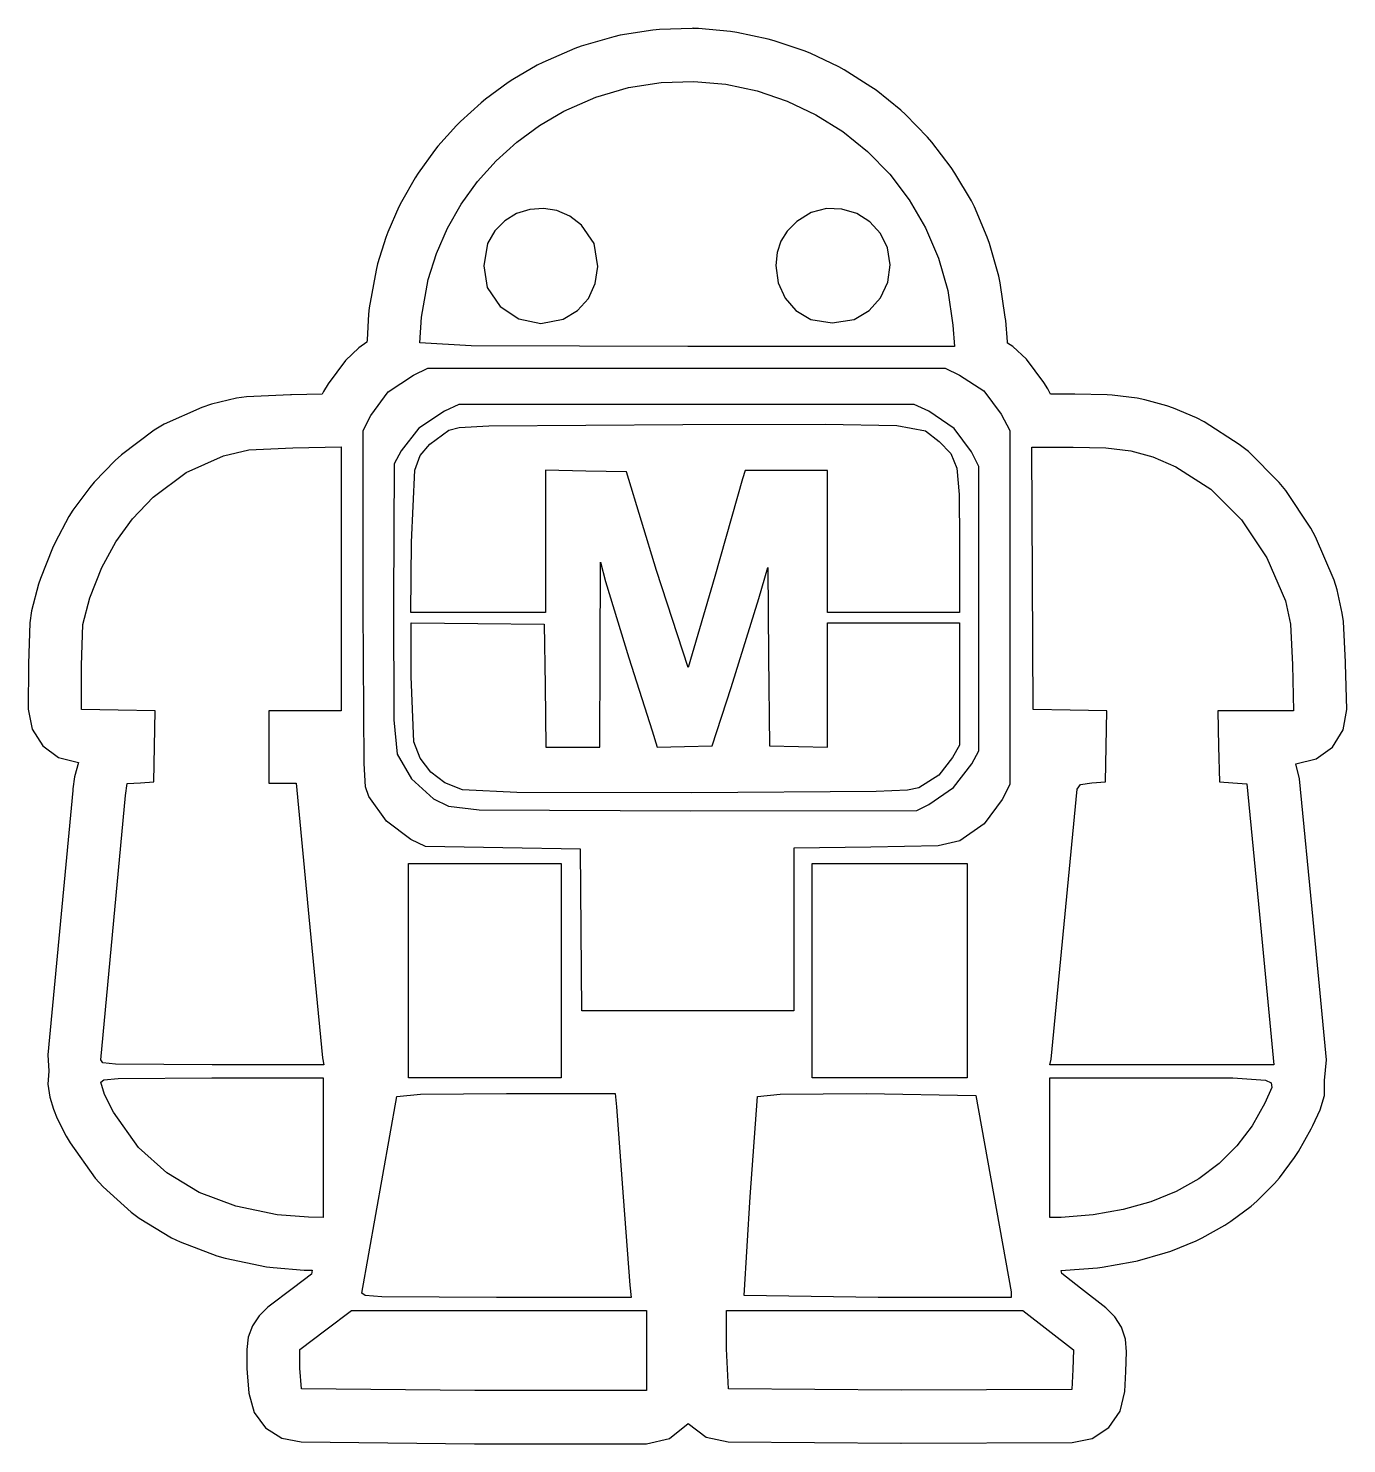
# Model space of a CAD drawing. Extents: x -30.2 to 30.2, y -32.4 to 32.4.
import ezdxf

# ---------------------------------------------------------------- set-up
doc = ezdxf.new("R2010")
doc.units = 0
doc.layers.add('makey', color=7, linetype='CONTINUOUS')
doc.layers.add('outline', color=7, linetype='CONTINUOUS')

msp = doc.modelspace()

# ---------------------------------------------------------------- linework, layer by layer
at = {"layer": 'makey', "color": 7}
for points in [[(-12.305256, 18.0216), (-12.235906, 19.20064), (-11.926458, 20.92033), (-11.550942, 22.12359), (-11.043566, 23.28018), (-10.412905, 24.37944), (-9.667535, 25.41072), (-8.81603, 26.36336), (-7.866967, 27.22672), (-6.82892, 27.99013), (-5.710465, 28.64296), (-4.240565, 29.28454), (-2.74847, 29.72055), (-1.249116, 29.95917), (0.242563, 30.00857), (1.711632, 29.8771), (3.143156, 29.5729), (4.5222, 29.1042), (5.83383, 28.47921), (7.06311, 27.70615), (8.195105, 26.79324), (9.214882, 25.74869), (10.107503, 24.58072), (10.858036, 23.29756), (11.451545, 21.9074), (11.873095, 20.41849), (12.107752, 18.83902), (12.189862, 17.86144), (-0.026979, 17.86144), (-9.953845, 17.89164), (-12.305256, 18.02157)], [(-5.744979, 19.11196), (-5.086266, 19.50777), (-4.589496, 20.06225), (-4.274978, 20.74443), (-4.163021, 21.52337), (-4.331204, 22.57535), (-4.905195, 23.41863), (-5.436319, 23.83159), (-6.028703, 24.08483), (-6.652687, 24.18413), (-7.278609, 24.13533), (-7.87681, 23.94426), (-8.417628, 23.61671), (-8.871404, 23.15849), (-9.208476, 22.57541), (-9.385735, 21.55246), (-9.232719, 20.55339), (-8.638529, 19.68692), (-7.777155, 19.12395), (-6.771628, 18.91533), (-5.744979, 19.11192)], [(7.585703, 19.08772), (8.272956, 19.50452), (8.795179, 20.08988), (9.12535, 20.80267), (9.236449, 21.6017), (9.114452, 22.37254), (8.79099, 23.03281), (8.30776, 23.56314), (7.706457, 23.94421), (7.028779, 24.15665), (6.31642, 24.18115), (5.611079, 23.9983), (4.95445, 23.58878), (4.519651, 23.14793), (4.222508, 22.67889), (4.05273, 22.15991), (4.000027, 21.56919), (4.108848, 20.76534), (4.420073, 20.071), (4.920544, 19.5066), (5.597106, 19.09253), (6.586019, 18.93829), (7.585703, 19.08774)], [(11.014659, -3.14763), (12.138044, -2.35468), (12.984021, -1.28034), (13.299277, -0.68311), (13.299277, 5.83412), (13.299277, 12.35134), (12.969887, 13.02209), (12.176731, 14.09546), (11.002847, 14.88297), (10.336903, 15.19522), (-0.090651, 15.19522), (-10.518207, 15.19522), (-11.18415, 14.88297), (-12.350424, 14.10498), (-13.163924, 13.06983), (-13.48058, 12.46984), (-13.51421, 6.13763), (-13.50951, 0.738), (-13.347356, -0.83198), (-12.694785, -1.96061), (-11.68923, -2.88388), (-11.005162, -3.21836), (-9.589784, -3.38506), (0.087071, -3.43146), (10.455379, -3.40846)], [(-1.475275, 7.58251), (-2.848865, 12.11452), (-4.698761, 12.14712), (-6.548655, 12.17972), (-6.548655, 8.9181), (-6.548655, 5.65648), (-9.638003, 5.65648), (-12.727349, 5.65648), (-12.688199, 8.88547), (-12.540723, 12.18748), (-12.299609, 12.85758), (-11.853073, 13.3786), (-10.980764, 14.01787), (-10.506309, 14.14759), (-9.156699, 14.21999), (-0.268418, 14.28029), (6.256336, 14.29459), (9.539168, 14.22559), (10.857654, 13.98845), (11.489363, 13.49815), (12.014945, 12.95532), (12.289195, 12.28208), (12.393823, 11.07229), (12.410543, 8.91986), (12.410543, 5.65652), (9.388944, 5.65652), (6.367323, 5.65652), (6.367323, 8.91514), (6.367323, 12.17375), (4.480593, 12.17375), (2.593863, 12.17375), (2.473326, 11.78864), (1.20683, 7.31545), (-0.020391, 3.13893), (-1.475246, 7.58249)], [(16.610227, -14.81363), (17.21115, -8.62227), (17.808997, -2.43707), (17.964906, -2.21705), (18.484152, -2.14085), (19.105541, -2.10505), (19.138491, -0.47902), (19.171441, 1.14701), (17.479566, 1.17991), (15.78769, 1.21281), (15.75698, 7.22643), (15.72627, 13.24005), (17.629507, 13.24005), (19.117844, 13.20245), (20.26772, 13.06528), (21.27111, 12.79192), (22.31999, 12.34577), (23.924983, 11.31943), (25.337408, 9.90233), (26.497331, 8.16792), (27.344828, 6.1896), (27.573398, 5.12325), (27.667968, 3.25685), (27.722858, 1.15356), (25.988094, 1.15356), (24.25336, 1.15356), (24.28633, -0.47575), (24.3193, -2.10505), (24.941398, -2.14085), (25.572292, -2.20005), (26.198138, -8.65183), (26.81519, -15.08019), (21.68428, -15.08019), (16.553367, -15.08019)], [(-12.828853, -10.75537), (-12.828853, -5.83783), (-9.333252, -5.83783), (-5.837651, -5.83783), (-5.837651, -10.75537), (-5.837651, -15.67291), (-9.333252, -15.67291), (-12.828853, -15.67291)], [(5.656359, -10.75537), (5.656359, -5.83783), (9.211207, -5.83783), (12.766056, -5.83783), (12.766056, -10.75537), (12.766056, -15.67291), (9.211202, -15.67291), (5.656354, -15.67291)], [(-18.847405, -21.94421), (-20.743531, -21.55879), (-22.426142, -20.91988), (-23.907593, -20.02148), (-25.200241, -18.85756), (-26.352377, -17.23976), (-26.767287, -16.43038), (-26.929757, -15.87107), (-26.793026, -15.76287), (-26.140536, -15.70307), (-21.834474, -15.67237), (-16.739191, -15.67237), (-16.739191, -18.87174), (-16.739191, -22.0711), (-17.420537, -22.0561), (-18.847405, -21.94425)], [(-14.961764, -25.53699), (-13.364657, -16.53196), (-12.286697, -16.41467), (-8.338294, -16.38387), (-3.366313, -16.38387), (-3.297253, -17.00597), (-2.99344, -21.12367), (-2.694407, -25.18212), (-2.630127, -25.74498), (-8.795947, -25.74498), (-14.053816, -25.71438), (-14.813966, -25.65208), (-14.961764, -25.53706)], [(-17.726649, -29.93061), (-17.805649, -28.98697), (-17.805649, -28.12235), (-16.626417, -27.2293), (-15.447185, -26.33626), (-8.687255, -26.33626), (-1.927326, -26.33626), (-1.927326, -28.17293), (-1.927326, -30.0096), (-9.78749, -30.0096), (-17.726652, -29.9306)]]:
    msp.add_lwpolyline(points, close=True, dxfattribs=at)
for points in [[(-4.917641, -8.88878), (-4.948953, -5.18581), (-8.503802, -5.12661), (-12.05865, -5.06741), (-12.72714, -4.73912), (-13.843288, -3.90898), (-14.646474, -2.77757), (-14.79386, -2.32502), (-14.86995, -1.26124), (-14.90253, 5.89338), (-14.90253, 14.01028), (-14.553828, 14.69847), (-13.760518, 15.77161), (-12.606098, 16.5419), (-11.940155, 16.85415), (-0.090651, 16.85415), (11.758843, 16.85415), (12.415972, 16.54593), (13.528241, 15.81933), (14.317375, 14.75504), (14.721217, 14.01028), (14.721217, 5.89337), (14.721217, -2.22353), (14.37378, -2.90967), (13.543598, -4.02555), (12.431382, -4.81136), (11.441415, -5.03515), (8.352114, -5.10355), (4.826889, -5.13965), (4.826889, -8.86575), (4.826889, -12.59185), (-0.029715, -12.59185), (-4.886321, -12.59185), (-4.917633, -8.88888)], [(-26.929757, -14.84303), (-25.7955, -2.73317), (-25.72417, -2.17616), (-25.112389, -2.14066), (-24.500608, -2.10516), (-24.467658, -0.47913), (-24.434708, 1.1469), (-26.126584, 1.1798), (-27.818459, 1.2127), (-27.809159, 3.22712), (-27.749129, 5.11282), (-27.427397, 6.33435), (-26.881355, 7.72175), (-26.244672, 8.90608), (-25.473374, 9.95716), (-24.523478, 10.94479), (-23.019258, 12.07164), (-21.301245, 12.84986), (-20.149193, 13.12205), (-18.131504, 13.21345), (-15.909724, 13.26215), (-15.909724, 7.20781), (-15.909724, 1.15347), (-17.568653, 1.15347), (-19.227583, 1.15347), (-19.227583, -0.50546), (-19.227583, -2.16438), (-18.602946, -2.16438), (-17.978309, -2.16438), (-17.40457, -8.2965), (-16.770198, -14.75448), (-16.709558, -15.08033), (-21.819654, -15.08033), (-26.262513, -15.04933), (-26.839226, -14.97863), (-26.929746, -14.84286), (-26.929746, -14.84283)], [(-10.363803, -2.47436), (-11.163209, -2.14819), (-11.81455, -1.6569), (-12.29536, -1.02284), (-12.583172, -0.26832), (-12.707486, 2.72568), (-12.710386, 5.18644), (-9.659141, 5.15484), (-6.607896, 5.12324), (-6.576127, 2.30899), (-6.544358, -0.50527), (-5.302306, -0.50527), (-4.060254, -0.50527), (-4.049472, 3.73093), (-4.03869, 7.96712), (-3.807529, 7.07841), (-2.739583, 3.58517), (-1.672103, 0.23374), (-1.441406, -0.51317), (-0.178291, -0.47957), (1.084822, -0.44597), (1.952702, 2.22017), (3.223505, 6.30824), (3.626431, 7.73018), (3.663797, 3.6421), (3.701163, -0.44597), (5.034231, -0.47947), (6.367299, -0.51297), (6.367299, 2.33479), (6.367299, 5.18255), (9.38892, 5.18255), (12.410542, 5.18255), (12.410542, 2.38433), (12.410542, -0.41389), (12.095192, -0.99329), (11.464498, -1.79412), (10.5442, -2.37757), (10.02551, -2.48715), (8.59855, -2.55075), (0.146314, -2.60235), (-7.864043, -2.58975), (-10.363807, -2.47422), (-10.363814, -2.47425)], [(16.557889, -18.87188), (16.557889, -15.67251), (21.653171, -15.67251), (24.937325, -15.67451), (26.436138, -15.77371), (26.697193, -15.90416), (26.729313, -16.11211), (26.396478, -16.83127), (25.82029, -17.86782), (25.125912, -18.79243), (24.314408, -19.60439), (23.386833, -20.30303), (22.344243, -20.88764), (21.187696, -21.35755), (19.91825, -21.71207), (18.536962, -21.95051), (17.064625, -22.0716), (16.557913, -22.0716), (16.557913, -18.87224)], [(2.541336, -25.65613), (2.824565, -21.12371), (3.161947, -16.53202), (4.191509, -16.41445), (8.137756, -16.38395), (13.164526, -16.47615), (14.780466, -25.48737), (14.780466, -25.74506), (8.684968, -25.74506), (2.541334, -25.65556), (2.541334, -25.65556)], [(1.825853, -29.93127), (1.746017, -28.09377), (1.746017, -26.33609), (8.529853, -26.33809), (15.313688, -26.34009), (16.473804, -27.23851), (17.633918, -28.13692), (17.599508, -29.04441), (17.565098, -29.95182), (9.735396, -29.98232), (1.825858, -29.93292), (1.825858, -29.93259)]]:
    msp.add_lwpolyline(points, dxfattribs=at)
at = {"layer": 'outline', "color": 7}
msp.add_lwpolyline([(0.216473, 32.4405), (0.162678, 32.4385), (-1.329151, 32.3893), (-1.631584, 32.3604), (-3.13063, 32.1216), (-3.429127, 32.0547), (-4.921612, 31.6191), (-5.213549, 31.51347), (-6.683073, 30.87187), (-6.935647, 30.74329), (-8.054191, 30.09053), (-8.269371, 29.94948), (-9.307879, 29.18585), (-9.504034, 29.02512), (-10.452664, 28.16178), (-10.628482, 27.98399), (-11.480019, 27.03142), (-11.638124, 26.83527), (-12.383382, 25.80398), (-12.52115, 25.59011), (-13.152258, 24.49059), (-13.270345, 24.25639), (-13.777462, 23.0998), (-13.871932, 22.84853), (-14.247842, 21.64536), (-14.320012, 21.3508), (-14.629006, 19.63133), (-14.663116, 19.34398), (-14.732656, 18.16508), (-14.733328, 18.04568), (-15.109893, 17.79442), (-15.716072, 17.2171), (-16.509221, 16.14383), (-16.722433, 15.7981), (-16.784753, 15.67542), (-18.184737, 15.64462), (-18.242467, 15.64262), (-20.259783, 15.55082), (-20.706544, 15.48912), (-21.859202, 15.21753), (-22.305308, 15.06533), (-24.022813, 14.28661), (-24.476791, 14.01829), (-25.981085, 12.89187), (-26.276302, 12.63077), (-27.226244, 11.64278), (-27.433553, 11.39611), (-28.205052, 10.34514), (-28.386775, 10.05713), (-29.023131, 8.87299), (-29.143186, 8.61319), (-29.689666, 7.22568), (-29.778886, 6.95343), (-30.100344, 5.73189), (-30.179064, 5.19131), (-30.239424, 3.30586), (-30.240724, 3.23896), (-30.249924, 1.22427), (-30.075377, 0.30813), (-29.589337, -0.45203), (-28.860213, -0.98351), (-27.956417, -1.21357), (-28.135516, -1.86633), (-28.207026, -2.42396), (-28.216226, -2.50596), (-29.350515, -14.61575), (-29.305255, -15.35773), (-29.359135, -15.95628), (-29.264585, -16.54975), (-29.101887, -17.10935), (-28.931317, -17.53905), (-28.516701, -18.34861), (-28.333011, -18.65038), (-27.181009, -20.26817), (-26.826749, -20.66507), (-25.533699, -21.82889), (-25.168286, -22.10049), (-23.686953, -22.9986), (-23.289395, -23.19279), (-21.606659, -23.83177), (-21.228125, -23.94133), (-19.332177, -24.32707), (-19.03696, -24.36837), (-17.610079, -24.4799), (-17.474279, -24.4859), (-17.245322, -24.4919), (-17.278122, -24.67363), (-18.094232, -25.29161), (-18.094905, -25.29161), (-19.273804, -26.18448), (-19.680292, -26.5743), (-19.982936, -27.04071), (-20.17178, -27.56365), (-20.23686, -28.12307), (-20.23686, -28.98773), (-20.22836, -29.18979), (-20.14964, -30.13317), (-19.90729, -31.00731), (-19.381842, -31.71198), (-18.640674, -32.18454), (-17.751166, -32.36238), (-9.811801, -32.44178), (-9.787529, -32.44178), (-1.927515, -32.44178), (-0.866612, -32.19783), (-0.018446, -31.51545), (0.804017, -32.13807), (1.810586, -32.36371), (9.72043, -32.41291), (9.744702, -32.41291), (17.57451, -32.38271), (18.495877, -32.1982), (19.255391, -31.69939), (19.779659, -30.95722), (19.995288, -30.04263), (20.029398, -29.13533), (20.063508, -28.22737), (20.015938, -27.64968), (19.836292, -27.10683), (19.534904, -26.62091), (19.122101, -26.21399), (17.962883, -25.31588), (17.100193, -24.64738), (17.073953, -24.50173), (17.263548, -24.49473), (18.735696, -24.37402), (18.951532, -24.34652), (20.332491, -24.10773), (20.571289, -24.05393), (21.840721, -23.69967), (22.10248, -23.61047), (23.259074, -23.14075), (23.533298, -23.00823), (24.576398, -22.42305), (24.848654, -22.24592), (25.776292, -21.54789), (26.03477, -21.32353), (26.846286, -20.51135), (27.071307, -20.25156), (27.765395, -19.32655), (27.945806, -19.04839), (28.521806, -18.01185), (28.602496, -17.85375), (28.935764, -17.13472), (29.132536, -16.47735), (29.137836, -15.79116), (29.235586, -14.84844), (28.618255, -8.41993), (28.618255, -8.41793), (27.992396, -1.9658), (27.819203, -1.27368), (28.748735, -1.04906), (29.49662, -0.50685), (29.989342, 0.27453), (30.153385, 1.21664), (30.098275, 3.31989), (30.096275, 3.37899), (30.001805, 5.24542), (29.950635, 5.63183), (29.722333, 6.69789), (29.579973, 7.14596), (28.732374, 9.12457), (28.518506, 9.51951), (27.35863, 11.25341), (27.060133, 11.61751), (25.647684, 13.03521), (25.23438, 13.36782), (23.629058, 14.39386), (23.271518, 14.58215), (22.22317, 15.02825), (21.910895, 15.13715), (20.907158, 15.41072), (20.555523, 15.47892), (19.405489, 15.61603), (19.1785, 15.63243), (17.690654, 15.66983), (17.629644, 15.6705), (16.586544, 15.6705), (16.454681, 15.91389), (16.270334, 16.2032), (15.481122, 17.2673), (14.857886, 17.85445), (14.615808, 18.01255), (14.612508, 18.06365), (14.530498, 19.0418), (14.512788, 19.19597), (14.277927, 20.77504), (14.212327, 21.07945), (13.791175, 22.56864), (13.687521, 22.86188), (13.093807, 24.25203), (12.956695, 24.52429), (12.206188, 25.80749), (12.038899, 26.05679), (11.146032, 27.22454), (10.954468, 27.44628), (9.934986, 28.49069), (9.721774, 28.68487), (8.589453, 29.59808), (8.357216, 29.7634), (7.128458, 30.53621), (6.879819, 30.67332), (5.567745, 31.29853), (5.304018, 31.40547), (3.925027, 31.87387), (3.648835, 31.94997), (2.217361, 32.25437), (1.928049, 32.29827), (0.459181, 32.42948), (0.216447, 32.43848), (0.216447, 32.43848)], dxfattribs=at)

doc.saveas('drawing.dxf')
